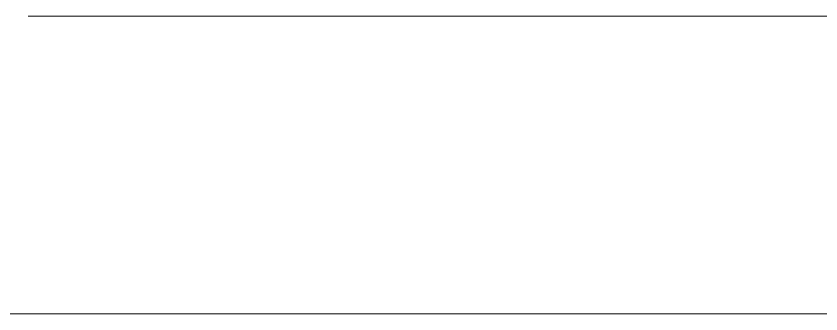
# Model space of a CAD drawing. Header units: metres. Extents: x -55 to 260, y -121 to 64.
# Drawn here: x 10.03 to 11.112, y 19.94 to 20.34 of the extents above; entities that cross this region are included whole.
import ezdxf

# ---------------------------------------------------------------- set-up
doc = ezdxf.new("R2010")
doc.units = ezdxf.units.M
doc.layers.add('0-1', color=7, linetype='Continuous', lineweight=5)
doc.layers.add('70LINEA-1', color=254, linetype='Continuous', lineweight=5)

# ---------------------------------------------------------------- blocks, each defined once
blk = doc.blocks.new('22011_AR_rvt-1-A1 _ A700')
at = {"layer": '70LINEA-1'}
for p, q in [((10.1721, 20.34), (10.0458, 20.34)), ((13.3458, 20.34), (10.1721, 20.34)), ((0.6462, 19.9401), (28.0455, 19.9401))]:
    blk.add_line(p, q, dxfattribs=at)
blk = doc.blocks.new('22011_AR_rvt-2-A1 _ A700')
at = {"layer": '70LINEA-1'}
for p, q in [((10.1721, 20.34), (10.0458, 20.34)), ((13.3458, 20.34), (10.1721, 20.34)), ((0.6462, 19.9401), (28.0455, 19.9401))]:
    blk.add_line(p, q, dxfattribs=at)

msp = doc.modelspace()

# ---------------------------------------------------------------- block references
at = {"layer": '0-1'}
for name in ['22011_AR_rvt-2-A1 _ A700', '22011_AR_rvt-1-A1 _ A700']:
    msp.add_blockref(name, (0, 0), dxfattribs=at)

doc.saveas('drawing.dxf')
